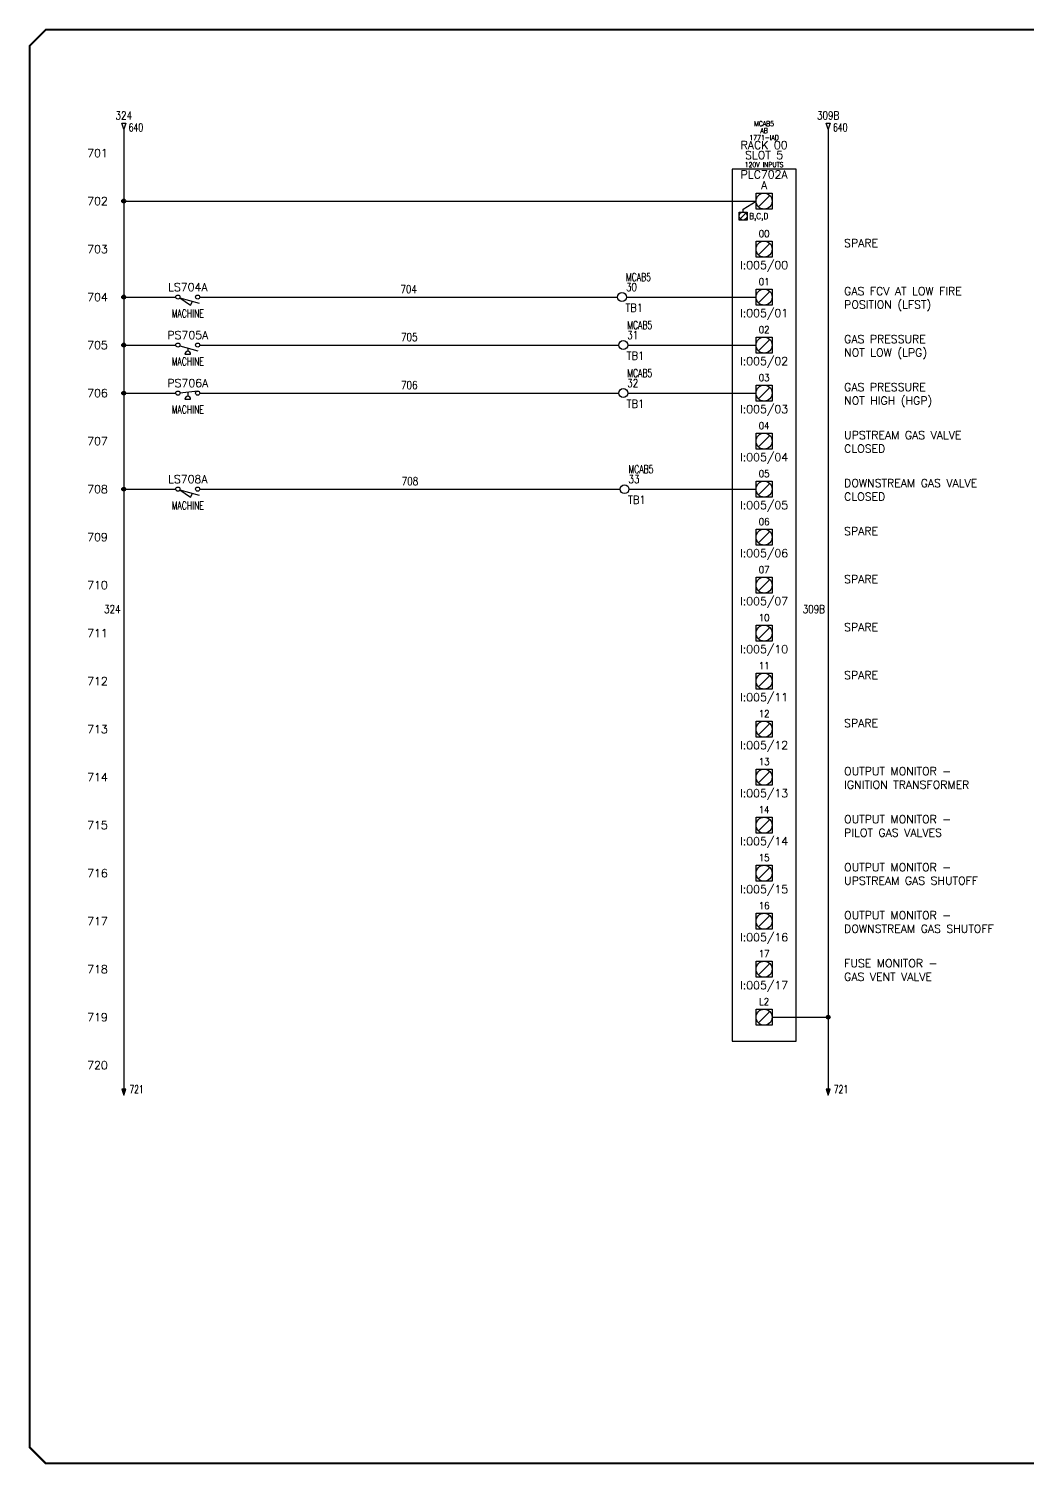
# Model space of a CAD drawing. Header units: inches. Extents: x 0 to 33.5, y 0 to 22.4.
# Drawn here: x 0.02 to 15.61, y 0.02 to 22.44 of the extents above; entities that cross this region are included whole.
import ezdxf
from ezdxf.enums import TextEntityAlignment as Align

# ---------------------------------------------------------------- set-up
doc = ezdxf.new("R2010")
doc.units = ezdxf.units.IN
doc.header["$MEASUREMENT"] = 0
for name, color, linetype in [('BLK_14AWG', 252, 'Continuous'), ('DESC', 150, 'Continuous'), ('LOC', 8, 'Continuous'), ('MISC', 7, 'Continuous'), ('RED_18AWG', 1, 'Continuous'), ('SYMS', 7, 'Continuous'), ('TAGS', 150, 'Continuous'), ('TERMS', 123, 'Continuous'), ('TITLE', 7, 'Continuous'), ('WHT_16AWG', 7, 'Continuous'), ('WIRENO', 7, 'Continuous'), ('WIREREF', 52, 'Continuous'), ('XREF', 7, 'Continuous')]:
    doc.layers.add(name, color=color, linetype=linetype)
doc.styles.add('ITALIC', font='ITALIC')
doc.styles.add('LEGACY', font='romans.shx')
doc.styles.add('SIMPLEX', font='SIMPLEX')
doc.styles.add('WD', font='romans.shx')

# ---------------------------------------------------------------- blocks, each defined once
blk = doc.blocks.new('PLCIO_7925')
at = {"layer": 'SYMS'}
for p, q in [((0.5, 0.5), (-0.5, 0.5)), ((-0.5, 0.5), (-0.5, -13.125)), ((0.5, -13.125), (0.5, 0.5)), ((-0.328, -0.125), (-0.125, 0)), ((-0.125, 0.125), (0.125, 0.125)), ((-0.125, -0.125), (-0.125, 0.125)), ((0.088, 0.088), (-0.088, -0.088)), ((0.125, 0.125), (0.125, -0.125)), ((-0.391, -0.172), (-0.266, -0.172)), ((-0.391, -0.297), (-0.391, -0.172)), ((-0.284, -0.19), (-0.372, -0.279)), ((-0.328, -0.172), (-0.328, -0.125)), ((-0.266, -0.172), (-0.266, -0.297)), ((0.125, -0.125), (-0.125, -0.125)), ((-0.266, -0.297), (-0.391, -0.297)), ((-0.125, -0.625), (0.125, -0.625)), ((-0.125, -0.875), (-0.125, -0.625)), ((-0.125, -0.625), (0.125, -0.625)), ((-0.125, -0.875), (-0.125, -0.625)), ((0.088, -0.662), (-0.088, -0.838)), ((0.125, -0.625), (0.125, -0.875)), ((0.125, -0.625), (0.125, -0.875)), ((0.125, -0.875), (-0.125, -0.875)), ((0.125, -0.875), (-0.125, -0.875)), ((-0.125, -1.375), (0.125, -1.375)), ((-0.125, -1.625), (-0.125, -1.375)), ((-0.125, -1.375), (0.125, -1.375)), ((-0.125, -1.625), (-0.125, -1.375)), ((0.088, -1.412), (-0.088, -1.588)), ((0.125, -1.375), (0.125, -1.625)), ((0.125, -1.375), (0.125, -1.625)), ((0.125, -1.625), (-0.125, -1.625)), ((0.125, -1.625), (-0.125, -1.625)), ((-0.125, -2.125), (0.125, -2.125)), ((-0.125, -2.375), (-0.125, -2.125)), ((-0.125, -2.125), (0.125, -2.125)), ((-0.125, -2.375), (-0.125, -2.125)), ((0.088, -2.162), (-0.088, -2.338)), ((0.125, -2.125), (0.125, -2.375)), ((0.125, -2.125), (0.125, -2.375)), ((0.125, -2.375), (-0.125, -2.375)), ((0.125, -2.375), (-0.125, -2.375)), ((-0.125, -2.875), (0.125, -2.875)), ((-0.125, -3.125), (-0.125, -2.875)), ((-0.125, -2.875), (0.125, -2.875)), ((-0.125, -3.125), (-0.125, -2.875)), ((0.088, -2.912), (-0.088, -3.088)), ((0.125, -2.875), (0.125, -3.125)), ((0.125, -2.875), (0.125, -3.125)), ((0.125, -3.125), (-0.125, -3.125)), ((0.125, -3.125), (-0.125, -3.125)), ((-0.125, -3.625), (0.125, -3.625)), ((-0.125, -3.875), (-0.125, -3.625)), ((-0.125, -3.625), (0.125, -3.625)), ((-0.125, -3.875), (-0.125, -3.625)), ((0.088, -3.662), (-0.088, -3.838)), ((0.125, -3.625), (0.125, -3.875)), ((0.125, -3.625), (0.125, -3.875)), ((0.125, -3.875), (-0.125, -3.875)), ((0.125, -3.875), (-0.125, -3.875)), ((-0.125, -4.375), (0.125, -4.375)), ((-0.125, -4.625), (-0.125, -4.375)), ((-0.125, -4.375), (0.125, -4.375)), ((-0.125, -4.625), (-0.125, -4.375)), ((0.088, -4.412), (-0.088, -4.588)), ((0.125, -4.375), (0.125, -4.625)), ((0.125, -4.375), (0.125, -4.625)), ((0.125, -4.625), (-0.125, -4.625)), ((0.125, -4.625), (-0.125, -4.625)), ((-0.125, -5.125), (0.125, -5.125)), ((-0.125, -5.375), (-0.125, -5.125)), ((-0.125, -5.125), (0.125, -5.125)), ((-0.125, -5.375), (-0.125, -5.125)), ((0.125, -5.125), (0.125, -5.375)), ((0.125, -5.125), (0.125, -5.375)), ((0.125, -5.375), (-0.125, -5.375)), ((0.125, -5.375), (-0.125, -5.375)), ((0.088, -5.162), (-0.088, -5.338)), ((-0.125, -5.875), (0.125, -5.875)), ((-0.125, -6.125), (-0.125, -5.875)), ((-0.125, -5.875), (0.125, -5.875)), ((-0.125, -6.125), (-0.125, -5.875)), ((0.088, -5.912), (-0.088, -6.088)), ((0.125, -5.875), (0.125, -6.125)), ((0.125, -5.875), (0.125, -6.125)), ((0.125, -6.125), (-0.125, -6.125)), ((0.125, -6.125), (-0.125, -6.125)), ((-0.125, -6.625), (0.125, -6.625)), ((-0.125, -6.875), (-0.125, -6.625)), ((-0.125, -6.625), (0.125, -6.625)), ((-0.125, -6.875), (-0.125, -6.625)), ((0.088, -6.662), (-0.088, -6.838)), ((0.125, -6.625), (0.125, -6.875)), ((0.125, -6.625), (0.125, -6.875)), ((0.125, -6.875), (-0.125, -6.875)), ((0.125, -6.875), (-0.125, -6.875)), ((-0.125, -7.375), (0.125, -7.375)), ((-0.125, -7.625), (-0.125, -7.375)), ((-0.125, -7.375), (0.125, -7.375)), ((-0.125, -7.625), (-0.125, -7.375)), ((0.125, -7.375), (0.125, -7.625)), ((0.125, -7.375), (0.125, -7.625)), ((0.125, -7.625), (-0.125, -7.625)), ((0.125, -7.625), (-0.125, -7.625)), ((0.088, -7.412), (-0.088, -7.588)), ((-0.125, -8.125), (0.125, -8.125)), ((-0.125, -8.375), (-0.125, -8.125)), ((-0.125, -8.125), (0.125, -8.125)), ((-0.125, -8.375), (-0.125, -8.125)), ((0.088, -8.162), (-0.088, -8.338)), ((0.125, -8.125), (0.125, -8.375)), ((0.125, -8.125), (0.125, -8.375)), ((0.125, -8.375), (-0.125, -8.375)), ((0.125, -8.375), (-0.125, -8.375)), ((-0.125, -8.875), (0.125, -8.875)), ((-0.125, -9.125), (-0.125, -8.875)), ((-0.125, -8.875), (0.125, -8.875)), ((-0.125, -9.125), (-0.125, -8.875)), ((0.088, -8.912), (-0.088, -9.088)), ((0.125, -8.875), (0.125, -9.125)), ((0.125, -8.875), (0.125, -9.125)), ((0.125, -9.125), (-0.125, -9.125)), ((0.125, -9.125), (-0.125, -9.125)), ((-0.125, -9.625), (0.125, -9.625)), ((-0.125, -9.875), (-0.125, -9.625)), ((-0.125, -9.625), (0.125, -9.625)), ((-0.125, -9.875), (-0.125, -9.625)), ((0.125, -9.625), (0.125, -9.875)), ((0.125, -9.625), (0.125, -9.875)), ((0.088, -9.662), (-0.088, -9.838)), ((0.125, -9.875), (-0.125, -9.875)), ((0.125, -9.875), (-0.125, -9.875)), ((-0.125, -10.375), (0.125, -10.375)), ((-0.125, -10.625), (-0.125, -10.375)), ((-0.125, -10.375), (0.125, -10.375)), ((-0.125, -10.625), (-0.125, -10.375)), ((0.088, -10.412), (-0.088, -10.588)), ((0.125, -10.375), (0.125, -10.625)), ((0.125, -10.375), (0.125, -10.625)), ((0.125, -10.625), (-0.125, -10.625)), ((0.125, -10.625), (-0.125, -10.625)), ((-0.125, -11.125), (0.125, -11.125)), ((-0.125, -11.375), (-0.125, -11.125)), ((-0.125, -11.125), (0.125, -11.125)), ((-0.125, -11.375), (-0.125, -11.125)), ((0.088, -11.162), (-0.088, -11.338)), ((0.125, -11.125), (0.125, -11.375)), ((0.125, -11.125), (0.125, -11.375)), ((0.125, -11.375), (-0.125, -11.375)), ((0.125, -11.375), (-0.125, -11.375)), ((-0.125, -11.875), (0.125, -11.875)), ((-0.125, -12.125), (-0.125, -11.875)), ((-0.125, -11.875), (0.125, -11.875)), ((-0.125, -12.125), (-0.125, -11.875)), ((0.125, -11.875), (0.125, -12.125)), ((0.125, -11.875), (0.125, -12.125)), ((0.088, -11.912), (-0.088, -12.088)), ((0.125, -12.125), (-0.125, -12.125)), ((0.125, -12.125), (-0.125, -12.125)), ((-0.125, -12.625), (0.125, -12.625)), ((-0.125, -12.875), (-0.125, -12.625)), ((0.088, -12.662), (-0.088, -12.838)), ((0.125, -12.625), (0.125, -12.875)), ((0.125, -12.875), (-0.125, -12.875)), ((-0.5, -13.125), (0.5, -13.125))]:
    blk.add_line(p, q, dxfattribs=at)
for centre, radius in [((0, 0), 0.125), ((-0.328, -0.234), 0.0625), ((0, -0.75), 0.125), ((0, -1.5), 0.125), ((0, -2.25), 0.125), ((0, -3), 0.125), ((0, -3.75), 0.125), ((0, -4.5), 0.125), ((0, -5.25), 0.125), ((0, -6), 0.125), ((0, -6.75), 0.125), ((0, -7.5), 0.125), ((0, -8.25), 0.125), ((0, -9), 0.125), ((0, -9.75), 0.125), ((0, -10.5), 0.125), ((0, -11.25), 0.125), ((0, -12), 0.125), ((0, -12.75), 0.125)]:
    blk.add_circle(centre, radius, dxfattribs=at)
at = {"layer": 'SYMS', "style": 'LEGACY'}
for tag, height, width, p in [('MFG', 0.0781, 0.8, (0, 1.062)), ('LOC', 0.0781, 0.8, (0, 1.17)), ('CAT', 0.0781, 0.9, (0, 0.953)), ('DESC', 0.0781, 0.8, (0, 0.53)), ('TERM01', 0.109, 0.9, (0, 0.188)), ('TERM02', 0.109, 0.9, (0, -0.562)), ('TERM03', 0.109, 0.9, (0, -1.312)), ('TERM04', 0.109, 0.9, (0, -2.062)), ('TERM05', 0.109, 0.9, (0, -2.812)), ('TERM06', 0.109, 0.9, (0, -3.562)), ('TERM07', 0.109, 0.9, (0, -4.312)), ('TERM08', 0.109, 0.9, (0, -5.062)), ('TERM09', 0.109, 0.9, (0, -5.812)), ('TERM10', 0.109, 0.9, (0, -6.562)), ('TERM11', 0.109, 0.9, (0, -7.312)), ('TERM12', 0.109, 0.9, (0, -8.062)), ('TERM13', 0.109, 0.9, (0, -8.812)), ('TERM14', 0.109, 0.9, (0, -9.562)), ('TERM15', 0.109, 0.9, (0, -10.312)), ('TERM16', 0.109, 0.9, (0, -11.062)), ('TERM17', 0.109, 0.9, (0, -11.812)), ('TERM18', 0.109, 0.9, (0, -12.562))]:
    blk.add_attdef(tag, text='', height=height, dxfattribs=dict(at, width=width)).set_placement(p, align=Align.CENTER)
for tag, p in [('LINE1', (0, 0.812)), ('LINE2', (0, 0.656)), ('TAG', (0, 0.353))]:
    blk.add_attdef(tag, text='', height=0.109, dxfattribs=at).set_placement(p, align=Align.CENTER)
at = {"layer": 'SYMS', "linetype": 'Continuous', "style": 'LEGACY', "flags": 9}
blk.add_attdef('ASSYCODE', text='', height=0.01, dxfattribs=at).set_placement((0.23, 1.071), align=Align.CENTER)
at = {"layer": 'SYMS', "style": 'LEGACY', "flags": 1}
for tag, p in [('X4TERM01', (-0.125, 0)), ('X4TERM02', (-0.125, -0.75)), ('X4TERM03', (-0.125, -1.5)), ('X4TERM04', (-0.125, -2.25)), ('X4TERM05', (-0.125, -3)), ('X4TERM06', (-0.125, -3.75)), ('X4TERM07', (-0.125, -4.5)), ('X4TERM08', (-0.125, -5.25)), ('X4TERM09', (-0.125, -6)), ('X4TERM10', (-0.125, -6.75)), ('X4TERM11', (-0.125, -7.5)), ('X4TERM12', (-0.125, -8.25)), ('X4TERM13', (-0.125, -9)), ('X4TERM14', (-0.125, -9.75)), ('X4TERM15', (-0.125, -10.5)), ('X4TERM16', (-0.125, -11.25)), ('X4TERM17', (-0.125, -12)), ('X1TERM18', (0.125, -12.75))]:
    blk.add_attdef(tag, p, '', height=0.01, dxfattribs=at)
at = {"layer": 'SYMS', "style": 'LEGACY', "width": 0.9}
for tag, p in [('TERMDESC01', (-0.172, -0.062)), ('TERMDESC02', (-0.188, -0.812)), ('TERMDESC03', (-0.188, -1.562)), ('TERMDESC04', (-0.188, -2.312)), ('TERMDESC05', (-0.188, -3.062)), ('TERMDESC06', (-0.188, -3.812)), ('TERMDESC07', (-0.188, -4.562)), ('TERMDESC08', (-0.188, -5.312)), ('TERMDESC09', (-0.188, -6.062)), ('TERMDESC10', (-0.188, -6.812)), ('TERMDESC11', (-0.188, -7.562)), ('TERMDESC12', (-0.188, -8.312)), ('TERMDESC13', (-0.188, -9.062)), ('TERMDESC14', (-0.188, -9.812)), ('TERMDESC15', (-0.188, -10.562)), ('TERMDESC16', (-0.188, -11.312)), ('TERMDESC17', (-0.188, -12.062))]:
    blk.add_attdef(tag, text='', height=0.0781, dxfattribs=at).set_placement(p, align=Align.TOP_RIGHT)
for tag, height, p in [('TERM', 0.0938, (-0.234, -0.188)), ('TERMDESC18', 0.0781, (0.188, -12.812))]:
    blk.add_attdef(tag, text='', height=height, dxfattribs=at).set_placement(p, align=Align.TOP_LEFT)
for tag, p in [('DESCA02', (1.25, -0.719)), ('DESCB02', (1.25, -0.859)), ('DESCC02', (1.25, -1)), ('DESCD02', (1.25, -1.141)), ('DESCE02', (1.25, -1.281)), ('DESCA03', (1.25, -1.469)), ('DESCB03', (1.25, -1.609)), ('DESCC03', (1.25, -1.75)), ('DESCD03', (1.25, -1.891)), ('DESCE03', (1.25, -2.031)), ('DESCA04', (1.25, -2.219)), ('DESCB04', (1.25, -2.359)), ('DESCC04', (1.25, -2.5)), ('DESCD04', (1.25, -2.641)), ('DESCE04', (1.25, -2.781)), ('DESCA05', (1.25, -2.969)), ('DESCB05', (1.25, -3.109)), ('DESCC05', (1.25, -3.25)), ('DESCD05', (1.25, -3.391)), ('DESCE05', (1.25, -3.531)), ('DESCA06', (1.25, -3.719)), ('DESCB06', (1.25, -3.859)), ('DESCC06', (1.25, -4)), ('DESCD06', (1.25, -4.141)), ('DESCE06', (1.25, -4.281)), ('DESCA07', (1.25, -4.469)), ('DESCB07', (1.25, -4.609)), ('DESCC07', (1.25, -4.75)), ('DESCD07', (1.25, -4.891)), ('DESCE07', (1.25, -5.031)), ('DESCA08', (1.25, -5.219)), ('DESCB08', (1.25, -5.359)), ('DESCC08', (1.25, -5.5)), ('DESCD08', (1.25, -5.641)), ('DESCE08', (1.25, -5.781)), ('DESCA09', (1.25, -5.969)), ('DESCB09', (1.25, -6.109)), ('DESCC09', (1.25, -6.25)), ('DESCD09', (1.25, -6.391)), ('DESCE09', (1.25, -6.531)), ('DESCA10', (1.25, -6.719)), ('DESCB10', (1.25, -6.859)), ('DESCC10', (1.25, -7)), ('DESCD10', (1.25, -7.141)), ('DESCE10', (1.25, -7.281)), ('DESCA11', (1.25, -7.469)), ('DESCB11', (1.25, -7.609)), ('DESCC11', (1.25, -7.75)), ('DESCD11', (1.25, -7.891)), ('DESCE11', (1.25, -8.031)), ('DESCA12', (1.25, -8.219)), ('DESCB12', (1.25, -8.359)), ('DESCC12', (1.25, -8.5)), ('DESCD12', (1.25, -8.641)), ('DESCE12', (1.25, -8.781)), ('DESCA13', (1.25, -8.969)), ('DESCB13', (1.25, -9.109)), ('DESCC13', (1.25, -9.25)), ('DESCD13', (1.25, -9.391)), ('DESCE13', (1.25, -9.531)), ('DESCA14', (1.25, -9.719)), ('DESCB14', (1.25, -9.859)), ('DESCC14', (1.25, -10)), ('DESCD14', (1.25, -10.141)), ('DESCE14', (1.25, -10.281)), ('DESCA15', (1.25, -10.469)), ('DESCB15', (1.25, -10.609)), ('DESCC15', (1.25, -10.75)), ('DESCD15', (1.25, -10.891)), ('DESCE15', (1.25, -11.031)), ('DESCA16', (1.25, -11.219)), ('DESCB16', (1.25, -11.359)), ('DESCC16', (1.25, -11.5)), ('DESCD16', (1.25, -11.641)), ('DESCE16', (1.25, -11.781)), ('DESCA17', (1.25, -11.969)), ('DESCB17', (1.25, -12.109)), ('DESCC17', (1.25, -12.25)), ('DESCD17', (1.25, -12.391)), ('DESCE17', (1.25, -12.531))]:
    blk.add_attdef(tag, p, '', height=0.109, dxfattribs=at)
at = {"layer": 'SYMS', "style": 'LEGACY'}
for tag, p in [('TAGA02', (0, -0.938)), ('TAGA03', (0, -1.688)), ('TAGA04', (0, -2.438)), ('TAGA05', (0, -3.188)), ('TAGA06', (0, -3.938)), ('TAGA07', (0, -4.688)), ('TAGA08', (0, -5.438)), ('TAGA09', (0, -6.188)), ('TAGA10', (0, -6.938)), ('TAGA11', (0, -7.688)), ('TAGA12', (0, -8.438)), ('TAGA13', (0, -9.188)), ('TAGA14', (0, -9.938)), ('TAGA15', (0, -10.688)), ('TAGA16', (0, -11.438)), ('TAGA17', (0, -12.188))]:
    blk.add_attdef(tag, text='', height=0.109, dxfattribs=at).set_placement(p, align=Align.TOP_CENTER)
blk = doc.blocks.new('HLS11')
at = {"linetype": 'Continuous'}
for p, q in [((-0.125, -0.01), (0.041, -0.124)), ((-0.125, -0.01), (0.179, -0.097)), ((0.041, -0.124), (0.073, -0.067))]:
    blk.add_line(p, q, dxfattribs=at)
for centre in [(-0.155, 0), (0.155, 0)]:
    blk.add_circle(centre, 0.0322)
at = {"style": 'WD', "width": 0.7}
for tag, p in [('INST', (0, 0.732)), ('LOC', (0, 0.562)), ('DESC1', (0, 0.406)), ('DESC2', (0, 0.25)), ('XREF', (0, -0.299))]:
    blk.add_attdef(tag, text='', height=0.125, dxfattribs=at).set_placement(p, align=Align.CENTER)
at = {"style": 'WD'}
blk.add_attdef('TAG1', text='', height=0.125, dxfattribs=at).set_placement((0, 0.094), align=Align.CENTER)
for tag, p, flags in [('X4TERM01', (-0.188, 0), 1), ('FAMILY', (0.038, 0.037), 9), ('CONTACT', (0.038, 0.02), 1), ('X1TERM02', (0.188, 0), 1)]:
    blk.add_attdef(tag, p, '', height=0.01, dxfattribs=dict(at, flags=flags))
for tag, p in [('X2LINK', (0, 0.031)), ('X8LINK', (0, -0.156))]:
    blk.add_attdef(tag, p, '', height=0.01, dxfattribs=at)
at = {"linetype": 'Continuous', "style": 'WD', "flags": 9}
for tag, p in [('CAT', (0.063, -0.007)), ('ASSYCODE', (0.062, -0.047)), ('MFG', (0.063, -0.027))]:
    blk.add_attdef(tag, text='', height=0.01, dxfattribs=at).set_placement(p, align=Align.CENTER)
at = {"linetype": 'Continuous', "style": 'WD', "flags": 8}
blk.add_attdef('TERM01', text='', height=0.125, dxfattribs=at).set_placement((-0.25, -0.031), align=Align.TOP_RIGHT)
blk.add_attdef('TERM02', text='', height=0.125, dxfattribs=at).set_placement((0.25, -0.031), align=Align.TOP_LEFT)
blk = doc.blocks.new('HPS12')
at = {"linetype": 'Continuous'}
blk.add_line((-0.123, 0.002), (0.159, 0.033), dxfattribs=at)
for p, q in [((0, 0.015), (0, -0.049)), ((-0.044, -0.094), (0.044, -0.094))]:
    blk.add_line(p, q)
for centre in [(-0.155, 0), (0.155, 0)]:
    blk.add_circle(centre, 0.0322)
blk.add_arc((0, -0.094), 0.0442, 0, 180)
at = {"style": 'WD', "width": 0.7}
for tag, p in [('INST', (0, 0.732)), ('LOC', (0, 0.562)), ('DESC1', (0, 0.406)), ('DESC2', (0, 0.25)), ('XREF', (0, -0.314))]:
    blk.add_attdef(tag, text='', height=0.125, dxfattribs=at).set_placement(p, align=Align.CENTER)
at = {"style": 'WD'}
blk.add_attdef('TAG1', text='', height=0.125, dxfattribs=at).set_placement((0, 0.094), align=Align.CENTER)
for tag, p, flags in [('X4TERM01', (-0.188, 0), 1), ('FAMILY', (0.038, 0.037), 9), ('CONTACT', (0.038, 0.02), 1), ('X1TERM02', (0.188, 0), 1)]:
    blk.add_attdef(tag, p, '', height=0.01, dxfattribs=dict(at, flags=flags))
for tag, p in [('X2LINK', (0, 0.094)), ('X8LINK', (0, -0.125))]:
    blk.add_attdef(tag, p, '', height=0.01, dxfattribs=at)
at = {"linetype": 'Continuous', "style": 'WD', "flags": 9}
for tag, p in [('CAT', (0.063, -0.007)), ('ASSYCODE', (0.066, -0.049)), ('MFG', (0.063, -0.027))]:
    blk.add_attdef(tag, text='', height=0.01, dxfattribs=at).set_placement(p, align=Align.CENTER)
at = {"linetype": 'Continuous', "style": 'WD', "flags": 8}
blk.add_attdef('TERM01', text='', height=0.125, dxfattribs=at).set_placement((-0.25, -0.031), align=Align.TOP_RIGHT)
blk.add_attdef('TERM02', text='', height=0.125, dxfattribs=at).set_placement((0.25, -0.031), align=Align.TOP_LEFT)
at = {"style": 'WD', "width": 0.7}
blk.add_attdef('RATING1', (0.247, -0.317), '', height=0.125, dxfattribs=at)
blk = doc.blocks.new('HPS11')
at = {"linetype": 'Continuous'}
blk.add_line((-0.125, -0.01), (0.157, -0.091), dxfattribs=at)
for p, q in [((-0.044, -0.141), (0.044, -0.141)), ((0, -0.046), (0, -0.096))]:
    blk.add_line(p, q)
for centre in [(-0.155, 0), (0.155, 0)]:
    blk.add_circle(centre, 0.0322)
blk.add_arc((0, -0.141), 0.0442, 0, 180)
at = {"style": 'WD', "width": 0.7}
for tag, p in [('INST', (0, 0.732)), ('LOC', (0, 0.562)), ('DESC1', (0, 0.406)), ('DESC2', (0, 0.25)), ('XREF', (0, -0.316))]:
    blk.add_attdef(tag, text='', height=0.125, dxfattribs=at).set_placement(p, align=Align.CENTER)
at = {"style": 'WD'}
blk.add_attdef('TAG1', text='', height=0.125, dxfattribs=at).set_placement((0, 0.094), align=Align.CENTER)
for tag, p, flags in [('X4TERM01', (-0.188, 0), 1), ('FAMILY', (0.038, 0.037), 9), ('CONTACT', (0.038, 0.02), 1), ('X1TERM02', (0.188, 0), 1)]:
    blk.add_attdef(tag, p, '', height=0.01, dxfattribs=dict(at, flags=flags))
for tag, p in [('X2LINK', (0, 0.031)), ('X8LINK', (0, -0.172))]:
    blk.add_attdef(tag, p, '', height=0.01, dxfattribs=at)
at = {"linetype": 'Continuous', "style": 'WD', "flags": 9}
for tag, p in [('CAT', (0.063, -0.007)), ('ASSYCODE', (0.062, -0.047)), ('MFG', (0.063, -0.027))]:
    blk.add_attdef(tag, text='', height=0.01, dxfattribs=at).set_placement(p, align=Align.CENTER)
at = {"linetype": 'Continuous', "style": 'WD', "flags": 8}
blk.add_attdef('TERM01', text='', height=0.125, dxfattribs=at).set_placement((-0.25, -0.031), align=Align.TOP_RIGHT)
blk.add_attdef('TERM02', text='', height=0.125, dxfattribs=at).set_placement((0.25, -0.031), align=Align.TOP_LEFT)
at = {"style": 'WD', "width": 0.7}
blk.add_attdef('RATING1', (0.258, -0.304), '', height=0.125, dxfattribs=at)
blk = doc.blocks.new('WDDOT')
for radius in [0.03, 0.0187, 0.00929]:
    blk.add_circle((0, 0), radius)
blk = doc.blocks.new('WD_MLRH')
at = {"style": 'WD'}
blk.add_attdef('RUNGFIRST', text='', height=0.125, dxfattribs=at).set_placement((-0.25, 0), align=Align.MIDDLE_RIGHT)
at = {"style": 'WD', "flags": 1}
for tag, p in [('RUNGHORV', (-0.25, -0.127)), ('RUNGDIST', (-0.25, -0.2)), ('RUNGCNT', (-0.25, -0.237)), ('RUNGINC', (-0.25, -0.163)), ('WIRE-START', (-0.25, -0.356)), ('WIRE-GSUF', (-0.25, -0.396)), ('PH3SPACE', (-0.25, -0.437)), ('WIREMODE', (-0.25, -0.281)), ('WIREFMT', (-0.25, -0.321))]:
    blk.add_attdef(tag, text='', height=0.025, dxfattribs=at).set_placement(p, align=Align.RIGHT)
blk = doc.blocks.new('HA1D2')
blk.add_lwpolyline([(0, 0.094), (0.031, 0.094), (0, 0), (-0.031, 0.094), (0, 0.094)])
at = {"style": 'WD', "width": 0.8, "flags": 8}
blk.add_attdef('WIRENO', text='', height=0.125, dxfattribs=at).set_placement((0, 0.15), align=Align.CENTER)
at = {"style": 'WD', "flags": 1}
for tag, p in [('X8TERM01', (0, 0)), ('SIGCODE', (0.026, 0.066))]:
    blk.add_attdef(tag, p, '', height=0.01, dxfattribs=at)
at = {"style": 'WD', "width": 0.7}
for tag, p in [('XREF', (0.077, -0.037)), ('DESC1', (0.077, -0.206))]:
    blk.add_attdef(tag, p, '', height=0.125, dxfattribs=at)
blk = doc.blocks.new('HA1S4')
for points in [[(0, 0), (-0.031, 0), (0, -0.094), (0.031, 0), (0, 0)], [(0.016, -0.011), (-0.016, -0.011), (0, -0.058), (0.016, -0.011)]]:
    blk.add_lwpolyline(points)
at = {"style": 'WD', "width": 0.7}
for tag, p in [('DESC1', (0.088, 0.113)), ('XREF', (0.088, -0.062))]:
    blk.add_attdef(tag, p, '', height=0.125, dxfattribs=at)
at = {"style": 'WD', "flags": 1}
for tag, p in [('X2TERM01', (0, 0)), ('SIGCODE', (0.035, -0.083))]:
    blk.add_attdef(tag, p, '', height=0.01, dxfattribs=at)
at = {"style": 'WD', "width": 0.8, "flags": 8}
blk.add_attdef('WIRENO', text='', height=0.125, dxfattribs=at).set_placement((0, -0.259), align=Align.CENTER)
blk = doc.blocks.new('acade_title')
at = {"layer": 'TITLE', "const_width": 0.0312}
blk.add_lwpolyline([(30.594, 0.281), (30.594, 22.177), (30.344, 22.427), (0.281, 22.427), (0.031, 22.177), (0.031, 0.281), (0.281, 0.031), (30.344, 0.031)], close=True, dxfattribs=at)
at = {"layer": 'TITLE', "color": 1, "style": 'ITALIC'}
for tag, height, p in [('TITLE#1', 0.125, (32.156, 3.406)), ('TITLE#2', 0.125, (32.156, 3.204)), ('TITLE#3', 0.125, (32.156, 3.001)), ('TITLE#4', 0.125, (32.156, 2.799)), ('DWG#', 0.2, (32.156, 0.826))]:
    blk.add_attdef(tag, text='', height=height, dxfattribs=at).set_placement(p, align=Align.CENTER)
at = {"layer": 'TITLE', "color": 1, "style": 'SIMPLEX'}
blk.add_attdef('CAD#', (30.826, 1.958), '', height=0.0938, rotation=90, dxfattribs=at)
at = {"layer": 'TITLE', "color": 1}
for tag, p, height, style in [('ENGINEER', (31.237, 1.958), 0.0938, 'ITALIC'), ('CHKDBY', (32.424, 1.958), 0.0938, 'ITALIC'), ('JOB#', (31.464, 1.644), 0.0938, 'SIMPLEX'), ('DRAWNBY', (32.494, 1.644), 0.0938, 'ITALIC'), ('SCALE', (31.353, 1.344), 0.0938, 'SIMPLEX'), ('DATE', (32.408, 1.344), 0.0938, 'SIMPLEX'), ('SHTS', (32.532, 0.25), 0.2, 'ITALIC')]:
    blk.add_attdef(tag, p, '', height=height, dxfattribs=dict(at, style=style))
at = {"layer": 'TITLE', "color": 1, "style": 'ITALIC'}
blk.add_attdef('SH#', text='', height=0.2, dxfattribs=at).set_placement((31.881, 0.25), align=Align.RIGHT)
at = {"layer": 'TITLE', "color": 7, "flags": 9}
blk.add_attdef('WD_TB', (31.219, 0.031), '', height=0.125, dxfattribs=at)
blk = doc.blocks.new('HT0002')
blk.add_circle((0, 0), 0.0699)
at = {"style": 'WD'}
for tag, p, width in [('INST', (0.062, 0.42), 0.7), ('LOC', (0.062, 0.25), 0.7), ('DESC1', (0.053, -0.385), 0.8)]:
    blk.add_attdef(tag, p, '', height=0.125, dxfattribs=dict(at, width=width))
at = {"style": 'WD', "flags": 1}
for tag, p, height in [('X4TERM01', (-0.07, 0), 0.0125), ('X4TERMDESC01', (-0.055, -0.023), 0.025), ('X2TERMDESC01', (-0.006, 0.029), 0.025), ('STRIPSEQ', (0, 0), 0.00125), ('X2TERM01', (0, 0.07), 0.0125), ('X2PIN01', (0.033, 0.084), 0.0125), ('X1TERMDESC01', (0.039, 0.007), 0.025), ('X1TERM01', (0.07, 0), 0.0125), ('X1PIN01', (0.087, 0.016), 0.0125), ('X4PIN01', (-0.114, -0.038), 0.0125), ('LINKTERM', (0, -0.002), 0.00125), ('X8TERM01', (0, -0.07), 0.0125), ('X8TERMDESC01', (0, -0.054), 0.025), ('X8PIN01', (0.026, -0.096), 0.0125)]:
    blk.add_attdef(tag, p, '', height=height, dxfattribs=at)
at = {"linetype": 'Continuous', "style": 'WD'}
for tag, p, height, width, flags in [('TERM01', (0.062, 0.094), 0.125, 0.8, 8), ('TAGSTRIP', (0.053, -0.229), 0.125, 0.9, 8), ('DESC2', (0.053, -0.541), 0.125, 0.8, 8), ('CAT', (0.213, -0.406), 0.109, 0.8, 1), ('DESC3', (0.053, -0.698), 0.125, 0.8, 8)]:
    blk.add_attdef(tag, p, '', height=height, dxfattribs=dict(at, width=width, flags=flags))
at = {"linetype": 'Continuous', "style": 'WD', "width": 0.8, "flags": 1}
blk.add_attdef('MFG', text='', height=0.109, dxfattribs=at).set_placement((0.088, -0.406), align=Align.RIGHT)
at = {"style": 'WD', "width": 0.7, "flags": 1}
blk.add_attdef('ASSYCODE', (0.062, -0.281), '', height=0.01, dxfattribs=at)
blk = doc.blocks.new('WD_WNV')
at = {"linetype": 'Continuous', "style": 'WD', "width": 0.8}
blk.add_attdef('WIRENO', text='', height=0.125, dxfattribs=at).set_placement((-0.05, 0), align=Align.MIDDLE_RIGHT)
at = {"style": 'WD', "flags": 1}
for tag, p in [('W01USER', (-0.062, 0.094)), ('W02USER', (-0.062, 0.086)), ('W03USER', (-0.062, 0.078)), ('W04USER', (-0.062, 0.07)), ('W05USER', (-0.062, 0.062)), ('W06USER', (-0.062, 0.055)), ('W07USER', (-0.062, 0.047)), ('W08USER', (-0.062, 0.039)), ('W09USER', (-0.062, 0.031)), ('W10USER', (-0.062, 0.023))]:
    blk.add_attdef(tag, text='', height=0.005, dxfattribs=at).set_placement(p, align=Align.CENTER)
blk = doc.blocks.new('WD_WNH')
at = {"linetype": 'Continuous', "style": 'WD', "width": 0.8}
blk.add_attdef('WIRENO', text='', height=0.125, dxfattribs=at).set_placement((0, 0.062), align=Align.CENTER)
at = {"style": 'WD', "flags": 1}
for tag, p in [('W01USER', (0, 0.078)), ('W02USER', (0, 0.07)), ('W03USER', (0, 0.062)), ('W04USER', (0, 0.055)), ('W05USER', (0, 0.047)), ('W06USER', (0, 0.039)), ('W07USER', (0, 0.031)), ('W08USER', (0, 0.023)), ('W09USER', (0, 0.016)), ('W10USER', (0, 0.008))]:
    blk.add_attdef(tag, text='', height=0.005, dxfattribs=at).set_placement(p, align=Align.CENTER)

msp = doc.modelspace()

# ---------------------------------------------------------------- linework, layer by layer
at = {"layer": 'BLK_14AWG'}
for p, q in [((1.5, 20.875), (1.5, 5.875)), ((1.5, 19.75), (11.375, 19.75)), ((1.5, 18.25), (2.312, 18.25)), ((1.5, 17.5), (2.312, 17.5)), ((1.5, 16.75), (2.312, 16.75)), ((1.5, 15.25), (2.312, 15.25))]:
    msp.add_line(p, q, dxfattribs=at)
at = {"layer": 'RED_18AWG'}
for p, q in [((2.688, 18.25), (9.21, 18.25)), ((9.35, 18.25), (11.375, 18.25)), ((2.688, 17.5), (9.23, 17.5)), ((9.37, 17.5), (11.375, 17.5)), ((2.688, 16.75), (9.23, 16.75)), ((9.37, 16.75), (11.375, 16.75)), ((2.688, 15.25), (9.25, 15.25)), ((9.39, 15.25), (11.375, 15.25))]:
    msp.add_line(p, q, dxfattribs=at)
at = {"layer": 'WHT_16AWG'}
for p, q in [((12.5, 20.875), (12.5, 5.875)), ((11.625, 7), (12.5, 7))]:
    msp.add_line(p, q, dxfattribs=at)

# ---------------------------------------------------------------- block references
msp.add_blockref('acade_title', (0, 0))
ref = msp.add_blockref('PLCIO_7925', (11.5, 19.75))
ref.add_attrib('TERM01', 'A', dxfattribs={"layer": 'TERMS', "height": 0.125, "style": 'WD'}).set_placement((11.5, 19.938), align=Align.CENTER)
ref.add_attrib('TAG', 'PLC702A', dxfattribs={"layer": 'TAGS', "height": 0.125, "style": 'WD'}).set_placement((11.5, 20.103), align=Align.CENTER)
ref.add_attrib('TERM', 'B,C,D', dxfattribs={"layer": 'TERMS', "height": 0.0938, "style": 'WD', "width": 0.9}).set_placement((11.266, 19.562), align=Align.TOP_LEFT)
ref.add_attrib('LINE1', 'RACK 00', dxfattribs={"layer": 'MISC', "height": 0.125, "style": 'WD'}).set_placement((11.5, 20.562), align=Align.CENTER)
ref.add_attrib('LINE2', 'SLOT 5', dxfattribs={"layer": 'MISC', "height": 0.125, "style": 'WD'}).set_placement((11.5, 20.406), align=Align.CENTER)
ref.add_attrib('DESC', '120V INPUTS', dxfattribs={"layer": 'DESC', "height": 0.07812, "style": 'WD', "width": 0.8}).set_placement((11.5, 20.28), align=Align.CENTER)
ref.add_attrib('CAT', '1771-IAD', dxfattribs={"layer": 'MISC', "height": 0.0781, "style": 'WD', "width": 0.9}).set_placement((11.5, 20.703), align=Align.CENTER)
ref.add_attrib('LOC', 'MCAB5', dxfattribs={"layer": 'LOC', "height": 0.0781, "style": 'WD', "width": 0.8}).set_placement((11.5, 20.92), align=Align.CENTER)
ref.add_attrib('MFG', 'AB', dxfattribs={"layer": 'MISC', "height": 0.0781, "style": 'WD', "width": 0.8}).set_placement((11.5, 20.812), align=Align.CENTER)
ref.add_attrib('TERM02', '00', dxfattribs={"layer": 'TERMS', "height": 0.1094, "style": 'WD', "width": 0.9}).set_placement((11.5, 19.188), align=Align.CENTER)
ref.add_attrib('TAGA02', 'I:005/00', dxfattribs={"layer": 'TAGS', "height": 0.125, "style": 'WD'}).set_placement((11.5, 18.812), align=Align.TOP_CENTER)
ref.add_attrib('DESCA02', 'SPARE', (12.75, 19.031), dxfattribs={"layer": 'DESC', "height": 0.125, "style": 'WD'})
ref.add_attrib('TERM03', '01', dxfattribs={"layer": 'TERMS', "height": 0.1094, "style": 'WD', "width": 0.9}).set_placement((11.5, 18.438), align=Align.CENTER)
ref.add_attrib('TAGA03', 'I:005/01', dxfattribs={"layer": 'TAGS', "height": 0.125, "style": 'WD'}).set_placement((11.5, 18.062), align=Align.TOP_CENTER)
ref.add_attrib('DESCA03', 'GAS FCV AT LOW FIRE ', (12.75, 18.281), dxfattribs={"layer": 'DESC', "height": 0.125, "style": 'WD'})
ref.add_attrib('DESCB03', 'POSITION (LFST)', (12.75, 18.07), dxfattribs={"layer": 'DESC', "height": 0.125, "style": 'WD'})
ref.add_attrib('TERM04', '02', dxfattribs={"layer": 'TERMS', "height": 0.1094, "style": 'WD', "width": 0.9}).set_placement((11.5, 17.688), align=Align.CENTER)
ref.add_attrib('TAGA04', 'I:005/02', dxfattribs={"layer": 'TAGS', "height": 0.125, "style": 'WD'}).set_placement((11.5, 17.312), align=Align.TOP_CENTER)
ref.add_attrib('DESCA04', 'GAS PRESSURE', (12.75, 17.531), dxfattribs={"layer": 'DESC', "height": 0.125, "style": 'WD'})
ref.add_attrib('DESCB04', 'NOT LOW (LPG)', (12.75, 17.32), dxfattribs={"layer": 'DESC', "height": 0.125, "style": 'WD'})
ref.add_attrib('TERM05', '03', dxfattribs={"layer": 'TERMS', "height": 0.1094, "style": 'WD', "width": 0.9}).set_placement((11.5, 16.938), align=Align.CENTER)
ref.add_attrib('TAGA05', 'I:005/03', dxfattribs={"layer": 'TAGS', "height": 0.125, "style": 'WD'}).set_placement((11.5, 16.562), align=Align.TOP_CENTER)
ref.add_attrib('DESCA05', 'GAS PRESSURE', (12.75, 16.781), dxfattribs={"layer": 'DESC', "height": 0.125, "style": 'WD'})
ref.add_attrib('DESCB05', 'NOT HIGH (HGP)', (12.75, 16.57), dxfattribs={"layer": 'DESC', "height": 0.125, "style": 'WD'})
ref.add_attrib('TERM06', '04', dxfattribs={"layer": 'TERMS', "height": 0.1094, "style": 'WD', "width": 0.9}).set_placement((11.5, 16.188), align=Align.CENTER)
ref.add_attrib('TAGA06', 'I:005/04', dxfattribs={"layer": 'TAGS', "height": 0.125, "style": 'WD'}).set_placement((11.5, 15.812), align=Align.TOP_CENTER)
ref.add_attrib('DESCA06', 'UPSTREAM GAS VALVE', (12.75, 16.031), dxfattribs={"layer": 'DESC', "height": 0.125, "style": 'WD'})
ref.add_attrib('DESCB06', 'CLOSED', (12.75, 15.82), dxfattribs={"layer": 'DESC', "height": 0.125, "style": 'WD'})
ref.add_attrib('TERM07', '05', dxfattribs={"layer": 'TERMS', "height": 0.1094, "style": 'WD', "width": 0.9}).set_placement((11.5, 15.438), align=Align.CENTER)
ref.add_attrib('TAGA07', 'I:005/05', dxfattribs={"layer": 'TAGS', "height": 0.125, "style": 'WD'}).set_placement((11.5, 15.062), align=Align.TOP_CENTER)
ref.add_attrib('DESCA07', 'DOWNSTREAM GAS VALVE', (12.75, 15.281), dxfattribs={"layer": 'DESC', "height": 0.125, "style": 'WD'})
ref.add_attrib('DESCB07', 'CLOSED', (12.75, 15.07), dxfattribs={"layer": 'DESC', "height": 0.125, "style": 'WD'})
ref.add_attrib('TERM08', '06', dxfattribs={"layer": 'TERMS', "height": 0.1094, "style": 'WD', "width": 0.9}).set_placement((11.5, 14.688), align=Align.CENTER)
ref.add_attrib('TAGA08', 'I:005/06', dxfattribs={"layer": 'TAGS', "height": 0.125, "style": 'WD'}).set_placement((11.5, 14.312), align=Align.TOP_CENTER)
ref.add_attrib('DESCA08', 'SPARE', (12.75, 14.531), dxfattribs={"layer": 'DESC', "height": 0.125, "style": 'WD'})
ref.add_attrib('TERM09', '07', dxfattribs={"layer": 'TERMS', "height": 0.1094, "style": 'WD', "width": 0.9}).set_placement((11.5, 13.938), align=Align.CENTER)
ref.add_attrib('TAGA09', 'I:005/07', dxfattribs={"layer": 'TAGS', "height": 0.125, "style": 'WD'}).set_placement((11.5, 13.562), align=Align.TOP_CENTER)
ref.add_attrib('DESCA09', 'SPARE', (12.75, 13.781), dxfattribs={"layer": 'DESC', "height": 0.125, "style": 'WD'})
ref.add_attrib('TERM10', '10', dxfattribs={"layer": 'TERMS', "height": 0.1094, "style": 'WD', "width": 0.9}).set_placement((11.5, 13.188), align=Align.CENTER)
ref.add_attrib('TAGA10', 'I:005/10', dxfattribs={"layer": 'TAGS', "height": 0.125, "style": 'WD'}).set_placement((11.5, 12.812), align=Align.TOP_CENTER)
ref.add_attrib('DESCA10', 'SPARE', (12.75, 13.031), dxfattribs={"layer": 'DESC', "height": 0.125, "style": 'WD'})
ref.add_attrib('TERM11', '11', dxfattribs={"layer": 'TERMS', "height": 0.1094, "style": 'WD', "width": 0.9}).set_placement((11.5, 12.438), align=Align.CENTER)
ref.add_attrib('TAGA11', 'I:005/11', dxfattribs={"layer": 'TAGS', "height": 0.125, "style": 'WD'}).set_placement((11.5, 12.062), align=Align.TOP_CENTER)
ref.add_attrib('DESCA11', 'SPARE', (12.75, 12.281), dxfattribs={"layer": 'DESC', "height": 0.125, "style": 'WD'})
ref.add_attrib('TERM12', '12', dxfattribs={"layer": 'TERMS', "height": 0.1094, "style": 'WD', "width": 0.9}).set_placement((11.5, 11.688), align=Align.CENTER)
ref.add_attrib('TAGA12', 'I:005/12', dxfattribs={"layer": 'TAGS', "height": 0.125, "style": 'WD'}).set_placement((11.5, 11.312), align=Align.TOP_CENTER)
ref.add_attrib('DESCA12', 'SPARE', (12.75, 11.531), dxfattribs={"layer": 'DESC', "height": 0.125, "style": 'WD'})
ref.add_attrib('TERM13', '13', dxfattribs={"layer": 'TERMS', "height": 0.1094, "style": 'WD', "width": 0.9}).set_placement((11.5, 10.938), align=Align.CENTER)
ref.add_attrib('TAGA13', 'I:005/13', dxfattribs={"layer": 'TAGS', "height": 0.125, "style": 'WD'}).set_placement((11.5, 10.562), align=Align.TOP_CENTER)
ref.add_attrib('DESCA13', 'OUTPUT MONITOR -', (12.75, 10.781), dxfattribs={"layer": 'DESC', "height": 0.125, "style": 'WD'})
ref.add_attrib('DESCB13', 'IGNITION TRANSFORMER', (12.75, 10.57), dxfattribs={"layer": 'DESC', "height": 0.125, "style": 'WD'})
ref.add_attrib('TERM14', '14', dxfattribs={"layer": 'TERMS', "height": 0.1094, "style": 'WD', "width": 0.9}).set_placement((11.5, 10.188), align=Align.CENTER)
ref.add_attrib('TAGA14', 'I:005/14', dxfattribs={"layer": 'TAGS', "height": 0.125, "style": 'WD'}).set_placement((11.5, 9.812), align=Align.TOP_CENTER)
ref.add_attrib('DESCA14', 'OUTPUT MONITOR -', (12.75, 10.031), dxfattribs={"layer": 'DESC', "height": 0.125, "style": 'WD'})
ref.add_attrib('DESCB14', 'PILOT GAS VALVES', (12.75, 9.82), dxfattribs={"layer": 'DESC', "height": 0.125, "style": 'WD'})
ref.add_attrib('TERM15', '15', dxfattribs={"layer": 'TERMS', "height": 0.1094, "style": 'WD', "width": 0.9}).set_placement((11.5, 9.438), align=Align.CENTER)
ref.add_attrib('TAGA15', 'I:005/15', dxfattribs={"layer": 'TAGS', "height": 0.125, "style": 'WD'}).set_placement((11.5, 9.062), align=Align.TOP_CENTER)
ref.add_attrib('DESCA15', 'OUTPUT MONITOR -', (12.75, 9.281), dxfattribs={"layer": 'DESC', "height": 0.125, "style": 'WD'})
ref.add_attrib('DESCB15', 'UPSTREAM GAS SHUTOFF ', (12.75, 9.07), dxfattribs={"layer": 'DESC', "height": 0.125, "style": 'WD'})
ref.add_attrib('TERM16', '16', dxfattribs={"layer": 'TERMS', "height": 0.1094, "style": 'WD', "width": 0.9}).set_placement((11.5, 8.688), align=Align.CENTER)
ref.add_attrib('TAGA16', 'I:005/16', dxfattribs={"layer": 'TAGS', "height": 0.125, "style": 'WD'}).set_placement((11.5, 8.312), align=Align.TOP_CENTER)
ref.add_attrib('DESCA16', 'OUTPUT MONITOR -', (12.75, 8.531), dxfattribs={"layer": 'DESC', "height": 0.125, "style": 'WD'})
ref.add_attrib('DESCB16', 'DOWNSTREAM GAS SHUTOFF ', (12.75, 8.32), dxfattribs={"layer": 'DESC', "height": 0.125, "style": 'WD'})
ref.add_attrib('TERM17', '17', dxfattribs={"layer": 'TERMS', "height": 0.1094, "style": 'WD', "width": 0.9}).set_placement((11.5, 7.938), align=Align.CENTER)
ref.add_attrib('TAGA17', 'I:005/17', dxfattribs={"layer": 'TAGS', "height": 0.125, "style": 'WD'}).set_placement((11.5, 7.562), align=Align.TOP_CENTER)
ref.add_attrib('DESCA17', 'FUSE MONITOR -', (12.75, 7.781), dxfattribs={"layer": 'DESC', "height": 0.125, "style": 'WD'})
ref.add_attrib('DESCB17', 'GAS VENT VALVE', (12.75, 7.57), dxfattribs={"layer": 'DESC', "height": 0.125, "style": 'WD'})
ref.add_attrib('TERM18', 'L2', dxfattribs={"layer": 'TERMS', "height": 0.1094, "style": 'WD', "width": 0.9}).set_placement((11.5, 7.188), align=Align.CENTER)
at = {"layer": 'SYMS'}
ref = msp.add_blockref('HA1D2', (1.5, 20.875), dxfattribs=at)
ref.add_attrib('XREF', '640', (1.577, 20.838), dxfattribs={"layer": 'XREF', "height": 0.125, "style": 'WD', "width": 0.7})
ref.add_attrib('WIRENO', '324', dxfattribs={"layer": 'WIREREF', "height": 0.125, "style": 'WD', "width": 0.8, "flags": 8}).set_placement((1.5, 21.025), align=Align.CENTER)
ref = msp.add_blockref('HA1D2', (12.5, 20.875), dxfattribs=at)
ref.add_attrib('XREF', '640', (12.577, 20.838), dxfattribs={"layer": 'XREF', "height": 0.125, "style": 'WD', "width": 0.7})
ref.add_attrib('WIRENO', '309B', dxfattribs={"layer": 'WIREREF', "height": 0.125, "style": 'WD', "width": 0.8, "flags": 8}).set_placement((12.5, 21.025), align=Align.CENTER)
ref = msp.add_blockref('WD_MLRH', (1.5, 20.5), dxfattribs=at)
ref.add_attrib('RUNGFIRST', '701', dxfattribs={"layer": 'MISC', "height": 0.125, "style": 'WD'}).set_placement((1.25, 20.5), align=Align.MIDDLE_RIGHT)
for p in [(1.5, 19.75), (1.5, 18.25), (1.5, 17.5), (1.5, 16.75), (1.5, 15.25), (12.5, 7)]:
    msp.add_blockref('WDDOT', p, dxfattribs=at)
ref = msp.add_blockref('HT0002', (9.28, 18.25), dxfattribs=at)
ref.add_attrib('TERM01', '30', (9.343, 18.344), dxfattribs={"layer": 'TERMS', "linetype": 'Continuous', "height": 0.125, "style": 'WD', "width": 0.8, "flags": 8})
ref.add_attrib('LOC', 'MCAB5', (9.343, 18.5), dxfattribs={"layer": 'LOC', "height": 0.125, "style": 'WD', "width": 0.7})
ref.add_attrib('TAGSTRIP', 'TB1', (9.334, 18.021), dxfattribs={"layer": 'TAGS', "linetype": 'Continuous', "height": 0.125, "style": 'WD', "width": 0.9, "flags": 8})
ref = msp.add_blockref('HLS11', (2.5, 18.25), dxfattribs=at)
ref.add_attrib('TAG1', 'LS704A', dxfattribs={"layer": 'TAGS', "height": 0.125, "style": 'WD'}).set_placement((2.5, 18.344), align=Align.CENTER)
ref.add_attrib('LOC', 'MACHINE', dxfattribs={"layer": 'LOC', "height": 0.125, "style": 'WD', "width": 0.7}).set_placement((2.5, 17.931), align=Align.CENTER)
ref = msp.add_blockref('HPS11', (2.5, 17.5), dxfattribs=at)
ref.add_attrib('TAG1', 'PS705A', dxfattribs={"layer": 'TAGS', "height": 0.125, "style": 'WD'}).set_placement((2.5, 17.594), align=Align.CENTER)
ref.add_attrib('LOC', 'MACHINE', dxfattribs={"layer": 'LOC', "height": 0.125, "style": 'WD', "width": 0.7}).set_placement((2.5, 17.181), align=Align.CENTER)
ref = msp.add_blockref('HT0002', (9.3, 17.5), dxfattribs=at)
ref.add_attrib('TERM01', '31', (9.363, 17.594), dxfattribs={"layer": 'TERMS', "linetype": 'Continuous', "height": 0.125, "style": 'WD', "width": 0.8, "flags": 8})
ref.add_attrib('LOC', 'MCAB5', (9.363, 17.75), dxfattribs={"layer": 'LOC', "height": 0.125, "style": 'WD', "width": 0.7})
ref.add_attrib('TAGSTRIP', 'TB1', (9.353, 17.271), dxfattribs={"layer": 'TAGS', "linetype": 'Continuous', "height": 0.125, "style": 'WD', "width": 0.9, "flags": 8})
ref = msp.add_blockref('HT0002', (9.3, 16.75), dxfattribs=at)
ref.add_attrib('TERM01', '32', (9.363, 16.844), dxfattribs={"layer": 'TERMS', "linetype": 'Continuous', "height": 0.125, "style": 'WD', "width": 0.8, "flags": 8})
ref.add_attrib('LOC', 'MCAB5', (9.363, 17), dxfattribs={"layer": 'LOC', "height": 0.125, "style": 'WD', "width": 0.7})
ref.add_attrib('TAGSTRIP', 'TB1', (9.353, 16.521), dxfattribs={"layer": 'TAGS', "linetype": 'Continuous', "height": 0.125, "style": 'WD', "width": 0.9, "flags": 8})
ref = msp.add_blockref('HPS12', (2.5, 16.75), dxfattribs=at)
ref.add_attrib('TAG1', 'PS706A', dxfattribs={"layer": 'TAGS', "height": 0.125, "style": 'WD'}).set_placement((2.5, 16.844), align=Align.CENTER)
ref.add_attrib('LOC', 'MACHINE', dxfattribs={"layer": 'LOC', "height": 0.125, "style": 'WD', "width": 0.7}).set_placement((2.5, 16.431), align=Align.CENTER)
ref = msp.add_blockref('HT0002', (9.32, 15.249), dxfattribs=at)
ref.add_attrib('TERM01', '33', (9.382, 15.343), dxfattribs={"layer": 'TERMS', "linetype": 'Continuous', "height": 0.125, "style": 'WD', "width": 0.8, "flags": 8})
ref.add_attrib('LOC', 'MCAB5', (9.382, 15.499), dxfattribs={"layer": 'LOC', "height": 0.125, "style": 'WD', "width": 0.7})
ref.add_attrib('TAGSTRIP', 'TB1', (9.373, 15.021), dxfattribs={"layer": 'TAGS', "linetype": 'Continuous', "height": 0.125, "style": 'WD', "width": 0.9, "flags": 8})
ref = msp.add_blockref('HLS11', (2.5, 15.25), dxfattribs=at)
ref.add_attrib('TAG1', 'LS708A', dxfattribs={"layer": 'TAGS', "height": 0.125, "style": 'WD'}).set_placement((2.5, 15.344), align=Align.CENTER)
ref.add_attrib('LOC', 'MACHINE', dxfattribs={"layer": 'LOC', "height": 0.125, "style": 'WD', "width": 0.7}).set_placement((2.5, 14.931), align=Align.CENTER)
ref = msp.add_blockref('HA1S4', (1.5, 5.875), dxfattribs=at)
ref.add_attrib('XREF', '721', (1.587, 5.812), dxfattribs={"layer": 'XREF', "height": 0.125, "style": 'WD', "width": 0.7})
ref = msp.add_blockref('HA1S4', (12.5, 5.875), dxfattribs=at)
ref.add_attrib('XREF', '721', (12.588, 5.812), dxfattribs={"layer": 'XREF', "height": 0.125, "style": 'WD', "width": 0.7})
at = {"layer": 'WIRENO'}
ref = msp.add_blockref('WD_WNH', (5.949, 18.25), dxfattribs=at)
ref.add_attrib('WIRENO', '704', dxfattribs={"linetype": 'Continuous', "height": 0.125, "style": 'WD', "width": 0.8}).set_placement((5.949, 18.312), align=Align.CENTER)
ref = msp.add_blockref('WD_WNH', (5.959, 17.5), dxfattribs=at)
ref.add_attrib('WIRENO', '705', dxfattribs={"linetype": 'Continuous', "height": 0.125, "style": 'WD', "width": 0.8}).set_placement((5.959, 17.562), align=Align.CENTER)
ref = msp.add_blockref('WD_WNH', (5.959, 16.75), dxfattribs=at)
ref.add_attrib('WIRENO', '706', dxfattribs={"linetype": 'Continuous', "height": 0.125, "style": 'WD', "width": 0.8}).set_placement((5.959, 16.812), align=Align.CENTER)
ref = msp.add_blockref('WD_WNH', (5.969, 15.25), dxfattribs=at)
ref.add_attrib('WIRENO', '708', dxfattribs={"linetype": 'Continuous', "height": 0.125, "style": 'WD', "width": 0.8}).set_placement((5.969, 15.312), align=Align.CENTER)
ref = msp.add_blockref('WD_WNV', (1.5, 13.375), dxfattribs=at)
ref.add_attrib('WIRENO', '324', dxfattribs={"linetype": 'Continuous', "height": 0.125, "style": 'WD', "width": 0.8}).set_placement((1.45, 13.375), align=Align.MIDDLE_RIGHT)
ref = msp.add_blockref('WD_WNV', (12.5, 13.375), dxfattribs=at)
ref.add_attrib('WIRENO', '309B', dxfattribs={"linetype": 'Continuous', "height": 0.125, "style": 'WD', "width": 0.8}).set_placement((12.45, 13.375), align=Align.MIDDLE_RIGHT)

# ---------------------------------------------------------------- texts
at = {"layer": 'MISC', "style": 'WD'}
for s, p in [('702', (1.25, 19.75)), ('703', (1.25, 19)), ('704', (1.25, 18.25)), ('705', (1.25, 17.5)), ('706', (1.25, 16.75)), ('707', (1.25, 16)), ('708', (1.25, 15.25)), ('709', (1.25, 14.5)), ('710', (1.25, 13.75)), ('711', (1.25, 13)), ('712', (1.25, 12.25)), ('713', (1.25, 11.5)), ('714', (1.25, 10.75)), ('715', (1.25, 10)), ('716', (1.25, 9.25)), ('717', (1.25, 8.5)), ('718', (1.25, 7.75)), ('719', (1.25, 7)), ('720', (1.25, 6.25))]:
    msp.add_text(s, height=0.125, dxfattribs=at).set_placement(p, align=Align.MIDDLE_RIGHT)

doc.saveas('drawing.dxf')
